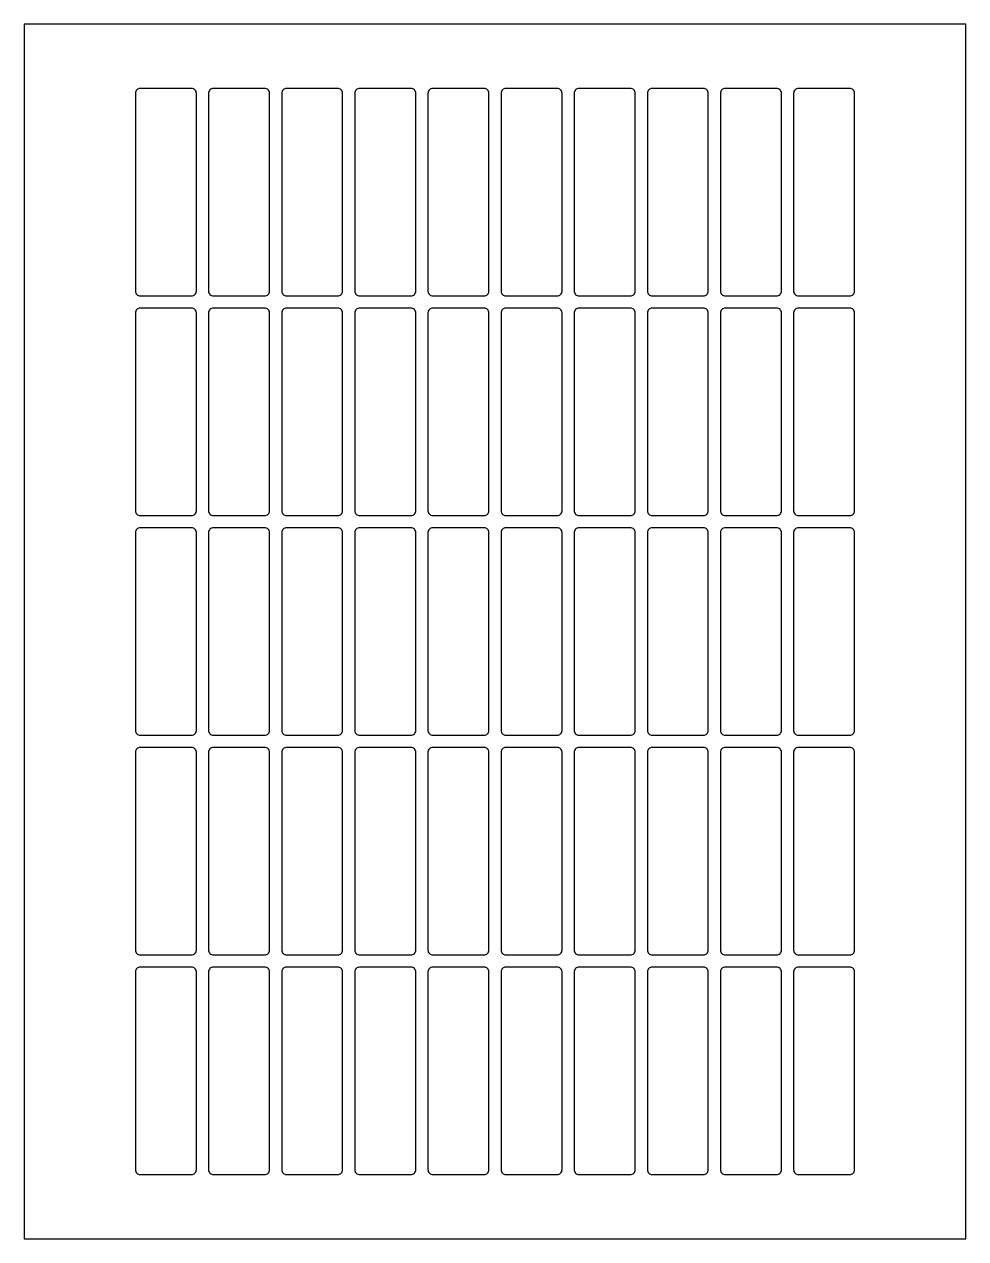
# Model space of a CAD drawing. Header units: millimetres. Extents: x 0 to 310, y 0 to 400.
import ezdxf

# ---------------------------------------------------------------- set-up
doc = ezdxf.new("R2010")
doc.units = ezdxf.units.MM
doc.layers.add('CUT_LABEL_OPENINGS', color=1, linetype='CONTINUOUS')
doc.layers.add('CUT_OUTER_PLATE', color=3, linetype='CONTINUOUS')

msp = doc.modelspace()

# ---------------------------------------------------------------- linework, layer by layer
at = {"layer": 'CUT_LABEL_OPENINGS'}
for points in [[(38.19, 310.513), (55.072, 310.513, 0.4142136), (56.672, 312.113), (56.672, 377.255, 0.4142136), (55.072, 378.855), (38.19, 378.855, 0.4142136), (36.59, 377.255), (36.59, 312.113, 0.4142136)], [(62.272, 310.513), (79.154, 310.513, 0.4142136), (80.754, 312.113), (80.754, 377.255, 0.4142136), (79.154, 378.855), (62.272, 378.855, 0.4142136), (60.672, 377.255), (60.672, 312.113, 0.4142136)], [(86.354, 310.513), (103.236, 310.513, 0.4142136), (104.836, 312.113), (104.836, 377.255, 0.4142136), (103.236, 378.855), (86.354, 378.855, 0.4142136), (84.754, 377.255), (84.754, 312.113, 0.4142136)], [(110.436, 310.513), (127.318, 310.513, 0.4142136), (128.918, 312.113), (128.918, 377.255, 0.4142136), (127.318, 378.855), (110.436, 378.855, 0.4142136), (108.836, 377.255), (108.836, 312.113, 0.4142136)], [(134.518, 310.513), (151.4, 310.513, 0.4142136), (153, 312.113), (153, 377.255, 0.4142136), (151.4, 378.855), (134.518, 378.855, 0.4142136), (132.918, 377.255), (132.918, 312.113, 0.4142136)], [(158.6, 310.513), (175.482, 310.513, 0.4142136), (177.082, 312.113), (177.082, 377.255, 0.4142136), (175.482, 378.855), (158.6, 378.855, 0.4142136), (157, 377.255), (157, 312.113, 0.4142136)], [(182.682, 310.513), (199.564, 310.513, 0.4142136), (201.164, 312.113), (201.164, 377.255, 0.4142136), (199.564, 378.855), (182.682, 378.855, 0.4142136), (181.082, 377.255), (181.082, 312.113, 0.4142136)], [(206.764, 310.513), (223.646, 310.513, 0.4142136), (225.246, 312.113), (225.246, 377.255, 0.4142136), (223.646, 378.855), (206.764, 378.855, 0.4142136), (205.164, 377.255), (205.164, 312.113, 0.4142136)], [(230.846, 310.513), (247.728, 310.513, 0.4142136), (249.328, 312.113), (249.328, 377.255, 0.4142136), (247.728, 378.855), (230.846, 378.855, 0.4142136), (229.246, 377.255), (229.246, 312.113, 0.4142136)], [(254.928, 310.513), (271.81, 310.513, 0.4142136), (273.41, 312.113), (273.41, 377.255, 0.4142136), (271.81, 378.855), (254.928, 378.855, 0.4142136), (253.328, 377.255), (253.328, 312.113, 0.4142136)], [(38.19, 238.171), (55.072, 238.171, 0.4142136), (56.672, 239.771), (56.672, 304.913, 0.4142136), (55.072, 306.513), (38.19, 306.513, 0.4142136), (36.59, 304.913), (36.59, 239.771, 0.4142136)], [(62.272, 238.171), (79.154, 238.171, 0.4142136), (80.754, 239.771), (80.754, 304.913, 0.4142136), (79.154, 306.513), (62.272, 306.513, 0.4142136), (60.672, 304.913), (60.672, 239.771, 0.4142136)], [(86.354, 238.171), (103.236, 238.171, 0.4142136), (104.836, 239.771), (104.836, 304.913, 0.4142136), (103.236, 306.513), (86.354, 306.513, 0.4142136), (84.754, 304.913), (84.754, 239.771, 0.4142136)], [(110.436, 238.171), (127.318, 238.171, 0.4142136), (128.918, 239.771), (128.918, 304.913, 0.4142136), (127.318, 306.513), (110.436, 306.513, 0.4142136), (108.836, 304.913), (108.836, 239.771, 0.4142136)], [(134.518, 238.171), (151.4, 238.171, 0.4142136), (153, 239.771), (153, 304.913, 0.4142136), (151.4, 306.513), (134.518, 306.513, 0.4142136), (132.918, 304.913), (132.918, 239.771, 0.4142136)], [(158.6, 238.171), (175.482, 238.171, 0.4142136), (177.082, 239.771), (177.082, 304.913, 0.4142136), (175.482, 306.513), (158.6, 306.513, 0.4142136), (157, 304.913), (157, 239.771, 0.4142136)], [(182.682, 238.171), (199.564, 238.171, 0.4142136), (201.164, 239.771), (201.164, 304.913, 0.4142136), (199.564, 306.513), (182.682, 306.513, 0.4142136), (181.082, 304.913), (181.082, 239.771, 0.4142136)], [(206.764, 238.171), (223.646, 238.171, 0.4142136), (225.246, 239.771), (225.246, 304.913, 0.4142136), (223.646, 306.513), (206.764, 306.513, 0.4142136), (205.164, 304.913), (205.164, 239.771, 0.4142136)], [(230.846, 238.171), (247.728, 238.171, 0.4142136), (249.328, 239.771), (249.328, 304.913, 0.4142136), (247.728, 306.513), (230.846, 306.513, 0.4142136), (229.246, 304.913), (229.246, 239.771, 0.4142136)], [(254.928, 238.171), (271.81, 238.171, 0.4142136), (273.41, 239.771), (273.41, 304.913, 0.4142136), (271.81, 306.513), (254.928, 306.513, 0.4142136), (253.328, 304.913), (253.328, 239.771, 0.4142136)], [(38.19, 165.829), (55.072, 165.829, 0.4142136), (56.672, 167.429), (56.672, 232.571, 0.4142136), (55.072, 234.171), (38.19, 234.171, 0.4142136), (36.59, 232.571), (36.59, 167.429, 0.4142136)], [(62.272, 165.829), (79.154, 165.829, 0.4142136), (80.754, 167.429), (80.754, 232.571, 0.4142136), (79.154, 234.171), (62.272, 234.171, 0.4142136), (60.672, 232.571), (60.672, 167.429, 0.4142136)], [(86.354, 165.829), (103.236, 165.829, 0.4142136), (104.836, 167.429), (104.836, 232.571, 0.4142136), (103.236, 234.171), (86.354, 234.171, 0.4142136), (84.754, 232.571), (84.754, 167.429, 0.4142136)], [(110.436, 165.829), (127.318, 165.829, 0.4142136), (128.918, 167.429), (128.918, 232.571, 0.4142136), (127.318, 234.171), (110.436, 234.171, 0.4142136), (108.836, 232.571), (108.836, 167.429, 0.4142136)], [(134.518, 165.829), (151.4, 165.829, 0.4142136), (153, 167.429), (153, 232.571, 0.4142136), (151.4, 234.171), (134.518, 234.171, 0.4142136), (132.918, 232.571), (132.918, 167.429, 0.4142136)], [(158.6, 165.829), (175.482, 165.829, 0.4142136), (177.082, 167.429), (177.082, 232.571, 0.4142136), (175.482, 234.171), (158.6, 234.171, 0.4142136), (157, 232.571), (157, 167.429, 0.4142136)], [(182.682, 165.829), (199.564, 165.829, 0.4142136), (201.164, 167.429), (201.164, 232.571, 0.4142136), (199.564, 234.171), (182.682, 234.171, 0.4142136), (181.082, 232.571), (181.082, 167.429, 0.4142136)], [(206.764, 165.829), (223.646, 165.829, 0.4142136), (225.246, 167.429), (225.246, 232.571, 0.4142136), (223.646, 234.171), (206.764, 234.171, 0.4142136), (205.164, 232.571), (205.164, 167.429, 0.4142136)], [(230.846, 165.829), (247.728, 165.829, 0.4142136), (249.328, 167.429), (249.328, 232.571, 0.4142136), (247.728, 234.171), (230.846, 234.171, 0.4142136), (229.246, 232.571), (229.246, 167.429, 0.4142136)], [(254.928, 165.829), (271.81, 165.829, 0.4142136), (273.41, 167.429), (273.41, 232.571, 0.4142136), (271.81, 234.171), (254.928, 234.171, 0.4142136), (253.328, 232.571), (253.328, 167.429, 0.4142136)], [(38.19, 93.487), (55.072, 93.487, 0.4142136), (56.672, 95.087), (56.672, 160.229, 0.4142136), (55.072, 161.829), (38.19, 161.829, 0.4142136), (36.59, 160.229), (36.59, 95.087, 0.4142136)], [(62.272, 93.487), (79.154, 93.487, 0.4142136), (80.754, 95.087), (80.754, 160.229, 0.4142136), (79.154, 161.829), (62.272, 161.829, 0.4142136), (60.672, 160.229), (60.672, 95.087, 0.4142136)], [(86.354, 93.487), (103.236, 93.487, 0.4142136), (104.836, 95.087), (104.836, 160.229, 0.4142136), (103.236, 161.829), (86.354, 161.829, 0.4142136), (84.754, 160.229), (84.754, 95.087, 0.4142136)], [(110.436, 93.487), (127.318, 93.487, 0.4142136), (128.918, 95.087), (128.918, 160.229, 0.4142136), (127.318, 161.829), (110.436, 161.829, 0.4142136), (108.836, 160.229), (108.836, 95.087, 0.4142136)], [(134.518, 93.487), (151.4, 93.487, 0.4142136), (153, 95.087), (153, 160.229, 0.4142136), (151.4, 161.829), (134.518, 161.829, 0.4142136), (132.918, 160.229), (132.918, 95.087, 0.4142136)], [(158.6, 93.487), (175.482, 93.487, 0.4142136), (177.082, 95.087), (177.082, 160.229, 0.4142136), (175.482, 161.829), (158.6, 161.829, 0.4142136), (157, 160.229), (157, 95.087, 0.4142136)], [(182.682, 93.487), (199.564, 93.487, 0.4142136), (201.164, 95.087), (201.164, 160.229, 0.4142136), (199.564, 161.829), (182.682, 161.829, 0.4142136), (181.082, 160.229), (181.082, 95.087, 0.4142136)], [(206.764, 93.487), (223.646, 93.487, 0.4142136), (225.246, 95.087), (225.246, 160.229, 0.4142136), (223.646, 161.829), (206.764, 161.829, 0.4142136), (205.164, 160.229), (205.164, 95.087, 0.4142136)], [(230.846, 93.487), (247.728, 93.487, 0.4142136), (249.328, 95.087), (249.328, 160.229, 0.4142136), (247.728, 161.829), (230.846, 161.829, 0.4142136), (229.246, 160.229), (229.246, 95.087, 0.4142136)], [(254.928, 93.487), (271.81, 93.487, 0.4142136), (273.41, 95.087), (273.41, 160.229, 0.4142136), (271.81, 161.829), (254.928, 161.829, 0.4142136), (253.328, 160.229), (253.328, 95.087, 0.4142136)], [(38.19, 21.145), (55.072, 21.145, 0.4142136), (56.672, 22.745), (56.672, 87.887, 0.4142136), (55.072, 89.487), (38.19, 89.487, 0.4142136), (36.59, 87.887), (36.59, 22.745, 0.4142136)], [(62.272, 21.145), (79.154, 21.145, 0.4142136), (80.754, 22.745), (80.754, 87.887, 0.4142136), (79.154, 89.487), (62.272, 89.487, 0.4142136), (60.672, 87.887), (60.672, 22.745, 0.4142136)], [(86.354, 21.145), (103.236, 21.145, 0.4142136), (104.836, 22.745), (104.836, 87.887, 0.4142136), (103.236, 89.487), (86.354, 89.487, 0.4142136), (84.754, 87.887), (84.754, 22.745, 0.4142136)], [(110.436, 21.145), (127.318, 21.145, 0.4142136), (128.918, 22.745), (128.918, 87.887, 0.4142136), (127.318, 89.487), (110.436, 89.487, 0.4142136), (108.836, 87.887), (108.836, 22.745, 0.4142136)], [(134.518, 21.145), (151.4, 21.145, 0.4142136), (153, 22.745), (153, 87.887, 0.4142136), (151.4, 89.487), (134.518, 89.487, 0.4142136), (132.918, 87.887), (132.918, 22.745, 0.4142136)], [(158.6, 21.145), (175.482, 21.145, 0.4142136), (177.082, 22.745), (177.082, 87.887, 0.4142136), (175.482, 89.487), (158.6, 89.487, 0.4142136), (157, 87.887), (157, 22.745, 0.4142136)], [(182.682, 21.145), (199.564, 21.145, 0.4142136), (201.164, 22.745), (201.164, 87.887, 0.4142136), (199.564, 89.487), (182.682, 89.487, 0.4142136), (181.082, 87.887), (181.082, 22.745, 0.4142136)], [(206.764, 21.145), (223.646, 21.145, 0.4142136), (225.246, 22.745), (225.246, 87.887, 0.4142136), (223.646, 89.487), (206.764, 89.487, 0.4142136), (205.164, 87.887), (205.164, 22.745, 0.4142136)], [(230.846, 21.145), (247.728, 21.145, 0.4142136), (249.328, 22.745), (249.328, 87.887, 0.4142136), (247.728, 89.487), (230.846, 89.487, 0.4142136), (229.246, 87.887), (229.246, 22.745, 0.4142136)], [(254.928, 21.145), (271.81, 21.145, 0.4142136), (273.41, 22.745), (273.41, 87.887, 0.4142136), (271.81, 89.487), (254.928, 89.487, 0.4142136), (253.328, 87.887), (253.328, 22.745, 0.4142136)]]:
    msp.add_lwpolyline(points, format="xyb", close=True, dxfattribs=at)
at = {"layer": 'CUT_OUTER_PLATE'}
msp.add_lwpolyline([(0, 0), (310, 0), (310, 400), (0, 400)], close=True, dxfattribs=at)

doc.saveas('drawing.dxf')
